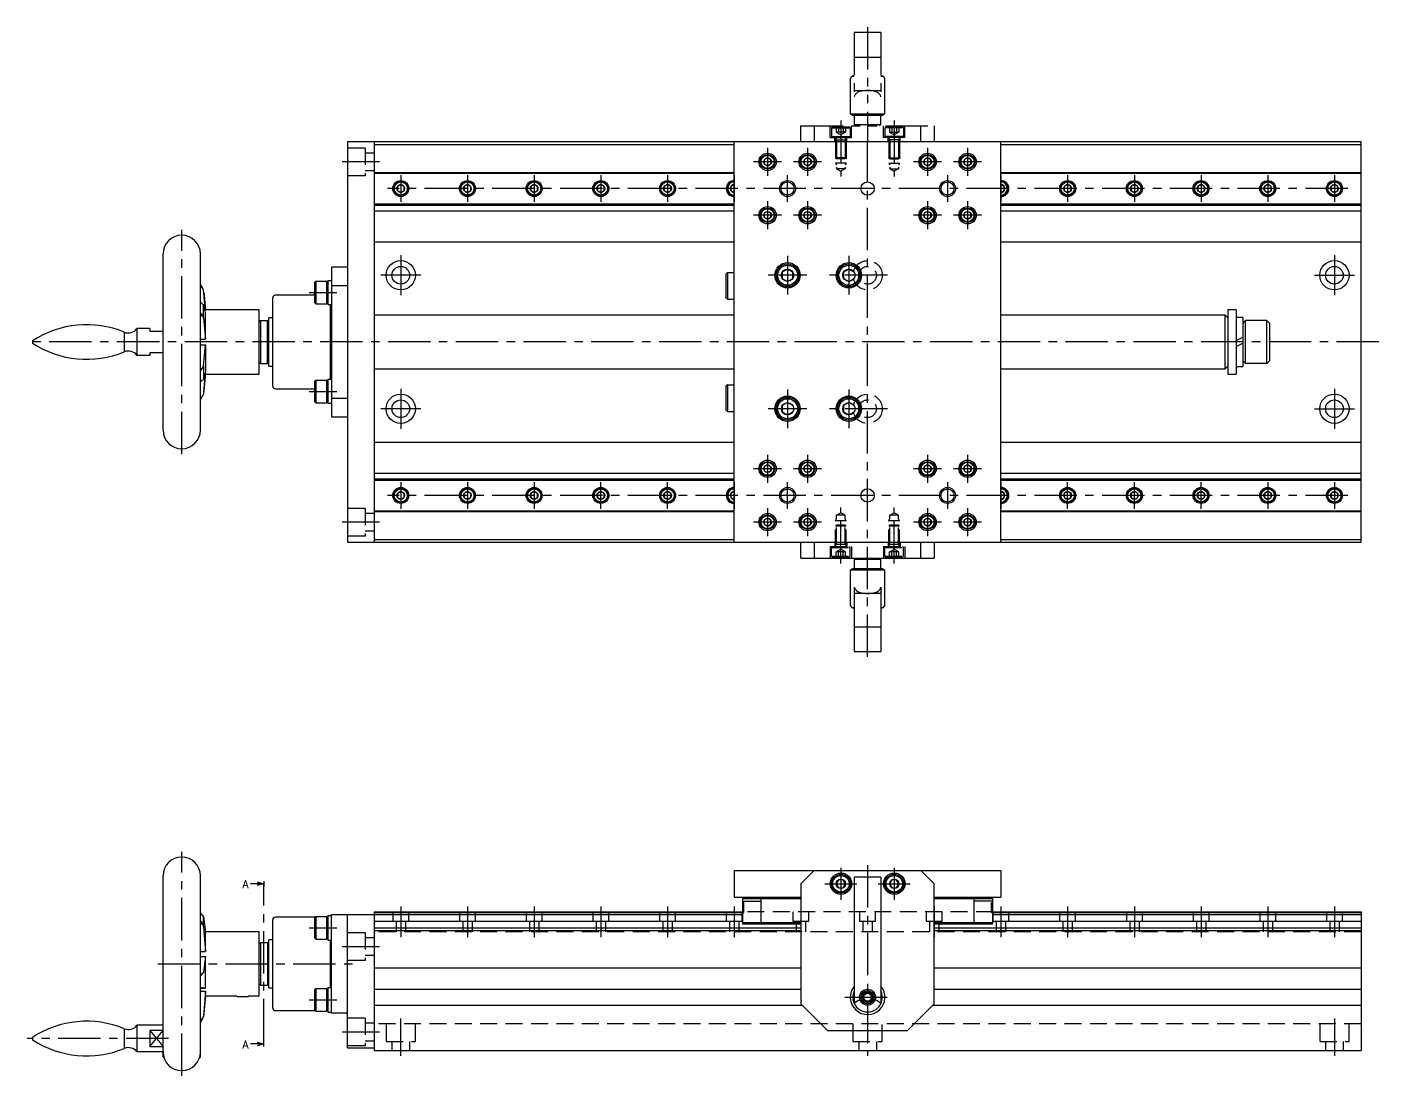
# Model space of a CAD drawing. Extents: x 0 to 799, y -11 to 401.
# Drawn here: x 292 to 799, y 8 to 401 of the extents above; entities that cross this region are included whole.
import ezdxf

# ---------------------------------------------------------------- set-up
doc = ezdxf.new("R2010")
doc.units = 0
doc.header["$LTSCALE"] = 0.5
for name, pattern in [('CENTER', [50.8, 31.75, -6.35, 6.35, -6.35]), ('DASHED', [19.05, 12.7, -6.35]), ('PHANTOM', [63.5, 31.75, -6.35, 6.35, -6.35, 6.35, -6.35])]:
    doc.linetypes.add(name, pattern=pattern)
doc.layers.get('0').update_dxf_attribs({"linetype": 'CONTINUOUS'})
for name, color, linetype in [('MSM_CENTER', 1, 'CENTER'), ('MSM_CONTINUOUS', 7, 'CONTINUOUS'), ('MSM_DASHED', 4, 'DASHED'), ('MSM_IMAGINARY', 6, 'PHANTOM'), ('MSM_NARROW', 5, 'CONTINUOUS'), ('MSM_PART_NUMBER', 7, 'CONTINUOUS')]:
    doc.layers.add(name, color=color, linetype=linetype)
doc.styles.get("Standard").update_dxf_attribs({"font": 'txt.shx', "height": 3, "bigfont": 'bigfont.shx'})

# ---------------------------------------------------------------- blocks, each defined once
blk = doc.blocks.new('_OPEN30')
at = {"color": 0, "linetype": 'BYBLOCK'}
for p, q in [((-1, 0.27), (0, 0)), ((0, 0), (-1, -0.27)), ((0, 0), (-1, 0))]:
    blk.add_line(p, q, dxfattribs=at)

msp = doc.modelspace()

# ---------------------------------------------------------------- linework, layer by layer
at = {"layer": 'MSM_CENTER'}
for p, q in [((596.95, 365.99), (596.95, 344.96)), ((616.95, 365.99), (616.95, 344.96)), ((569.45, 355.74), (569.45, 345.24)), ((584.45, 355.74), (584.45, 345.24)), ((606.95, 164.99), (606.95, 357.99)), ((629.45, 355.74), (629.45, 345.24)), ((644.45, 355.74), (644.45, 345.24)), ((423.95, 350.49), (409.95, 350.49)), ((574.7, 350.49), (564.2, 350.49)), ((589.7, 350.49), (579.2, 350.49)), ((634.7, 350.49), (624.2, 350.49)), ((649.7, 350.49), (639.2, 350.49)), ((431.95, 345.49), (431.95, 335.49)), ((456.95, 345.49), (456.95, 335.49)), ((481.95, 345.49), (481.95, 335.49)), ((506.95, 345.49), (506.95, 335.49)), ((531.95, 345.49), (531.95, 335.49)), ((556.95, 345.49), (556.95, 335.49)), ((576.95, 335.49), (576.95, 345.49)), ((636.95, 345.49), (636.95, 335.49)), ((656.95, 345.49), (656.95, 335.49)), ((681.95, 345.49), (681.95, 335.49)), ((706.95, 345.49), (706.95, 335.49)), ((731.95, 345.49), (731.95, 335.49)), ((756.95, 345.49), (756.95, 335.49)), ((781.95, 345.49), (781.95, 335.49)), ((786.95, 340.49), (426.95, 340.49)), ((569.45, 335.74), (569.45, 325.24)), ((584.45, 335.74), (584.45, 325.24)), ((629.45, 335.74), (629.45, 325.24)), ((644.45, 335.74), (644.45, 325.24)), ((574.7, 330.49), (564.2, 330.49)), ((589.7, 330.49), (579.2, 330.49)), ((634.7, 330.49), (624.2, 330.49)), ((649.7, 330.49), (639.2, 330.49)), ((349.85, 240.99), (349.85, 324.99)), ((431.95, 315.49), (431.95, 300.49)), ((576.95, 315.24), (576.95, 300.74)), ((599.95, 315.24), (599.95, 300.74)), ((781.95, 315.49), (781.95, 300.49)), ((439.45, 307.99), (424.45, 307.99)), ((584.2, 307.99), (569.7, 307.99)), ((614.45, 307.99), (592.7, 307.99)), ((774.45, 307.99), (789.45, 307.99)), ((397.65, 301.49), (407.95, 301.49)), ((798.65, 282.99), (291.85, 282.99)), ((397.65, 264.49), (407.95, 264.49)), ((431.95, 265.49), (431.95, 250.49)), ((576.95, 265.24), (576.95, 250.74)), ((599.95, 265.24), (599.95, 250.74)), ((781.95, 265.49), (781.95, 250.49)), ((439.45, 257.99), (424.45, 257.99)), ((584.2, 257.99), (569.7, 257.99)), ((614.45, 257.99), (592.7, 257.99)), ((774.45, 257.99), (789.45, 257.99)), ((569.45, 240.74), (569.45, 230.24)), ((584.45, 240.74), (584.45, 230.24)), ((629.45, 240.74), (629.45, 230.24)), ((644.45, 240.74), (644.45, 230.24)), ((574.7, 235.49), (564.2, 235.49)), ((589.7, 235.49), (579.2, 235.49)), ((634.7, 235.49), (624.2, 235.49)), ((649.7, 235.49), (639.2, 235.49)), ((431.95, 230.49), (431.95, 220.49)), ((456.95, 230.49), (456.95, 220.49)), ((481.95, 230.49), (481.95, 220.49)), ((506.95, 220.49), (506.95, 230.49)), ((531.95, 220.49), (531.95, 230.49)), ((556.95, 230.49), (556.95, 220.49)), ((576.95, 220.49), (576.95, 230.49)), ((636.95, 230.49), (636.95, 220.49)), ((656.95, 230.49), (656.95, 220.49)), ((681.95, 220.49), (681.95, 230.49)), ((706.95, 220.49), (706.95, 230.49)), ((731.95, 220.49), (731.95, 230.49)), ((756.95, 230.49), (756.95, 220.49)), ((781.95, 230.49), (781.95, 220.49)), ((786.95, 225.49), (426.95, 225.49)), ((569.45, 220.74), (569.45, 210.24)), ((584.45, 220.74), (584.45, 210.24)), ((596.95, 199.99), (596.95, 221.03)), ((616.95, 199.99), (616.95, 221.03)), ((629.45, 220.74), (629.45, 210.24)), ((644.45, 220.74), (644.45, 210.24)), ((423.95, 215.49), (409.95, 215.49)), ((574.7, 215.49), (564.2, 215.49)), ((589.7, 215.49), (579.2, 215.49)), ((634.7, 215.49), (624.2, 215.49)), ((649.7, 215.49), (639.2, 215.49)), ((349.85, 8), (349.85, 92)), ((606.95, 87), (606.95, 15.5)), ((596.95, 86), (596.95, 74)), ((616.95, 86), (616.95, 74)), ((380.65, 21), (380.65, 80)), ((590.95, 80), (602.95, 80)), ((610.95, 80), (622.95, 80)), ((431.95, 71.5), (431.95, 60)), ((456.95, 71.5), (456.95, 60)), ((481.95, 71.5), (481.95, 60)), ((506.95, 71.5), (506.95, 60)), ((531.95, 71.5), (531.95, 60)), ((556.95, 71.5), (556.95, 60)), ((581.95, 71.5), (581.95, 60)), ((631.95, 71.5), (631.95, 60)), ((656.95, 71.5), (656.95, 60)), ((681.95, 71.5), (681.95, 60)), ((706.95, 71.5), (706.95, 60)), ((731.95, 71.5), (731.95, 60)), ((756.95, 71.5), (756.95, 60)), ((781.95, 71.5), (781.95, 60)), ((397.65, 63.5), (407.95, 63.5)), ((409.95, 56.5), (423.95, 56.5)), ((340.85, 50), (413.95, 50)), ((397.65, 36.5), (407.95, 36.5)), ((598.45, 37.5), (615.45, 37.5)), ((431.95, 15.5), (431.95, 29.5)), ((781.95, 29.5), (781.95, 15.5)), ((344.85, 22), (291.85, 22)), ((409.95, 24.5), (423.95, 24.5))]:
    msp.add_line(p, q, dxfattribs=at)
at = {"layer": 'MSM_CONTINUOUS'}
for p, q in [((411.95, 357.99), (411.95, 207.99)), ((791.95, 357.99), (411.95, 357.99)), ((421.95, 357.99), (421.95, 207.99)), ((421.95, 356.99), (556.95, 356.99)), ((556.95, 207.99), (556.95, 357.99)), ((656.95, 207.99), (656.95, 357.99)), ((656.95, 356.99), (791.95, 356.99)), ((791.95, 207.99), (791.95, 357.99)), ((569.45, 351.94), (568.2, 351.21)), ((568.2, 351.21), (568.2, 349.77)), ((568.2, 349.77), (569.45, 349.05)), ((570.7, 351.21), (569.45, 351.94)), ((569.45, 349.05), (570.7, 349.77)), ((570.7, 349.77), (570.7, 351.21)), ((584.45, 351.94), (583.2, 351.21)), ((583.2, 351.21), (583.2, 349.77)), ((583.2, 349.77), (584.45, 349.05)), ((585.7, 351.21), (584.45, 351.94)), ((584.45, 349.05), (585.7, 349.77)), ((585.7, 349.77), (585.7, 351.21)), ((629.45, 351.94), (628.2, 351.21)), ((628.2, 351.21), (628.2, 349.77)), ((628.2, 349.77), (629.45, 349.05)), ((630.7, 351.21), (629.45, 351.94)), ((629.45, 349.05), (630.7, 349.77)), ((630.7, 349.77), (630.7, 351.21)), ((644.45, 351.94), (643.2, 351.21)), ((643.2, 351.21), (643.2, 349.77)), ((643.2, 349.77), (644.45, 349.05)), ((645.7, 351.21), (644.45, 351.94)), ((644.45, 349.05), (645.7, 349.77)), ((645.7, 349.77), (645.7, 351.21)), ((421.95, 346.49), (556.95, 346.49)), ((421.95, 346.19), (556.95, 346.19)), ((656.95, 346.49), (791.95, 346.49)), ((656.95, 346.19), (791.95, 346.19)), ((431.95, 341.94), (430.7, 341.21)), ((430.7, 341.21), (430.7, 339.77)), ((430.7, 339.77), (431.95, 339.05)), ((433.2, 341.21), (431.95, 341.94)), ((431.95, 339.05), (433.2, 339.77)), ((433.2, 339.77), (433.2, 341.21)), ((456.95, 341.94), (455.7, 341.21)), ((455.7, 341.21), (455.7, 339.77)), ((455.7, 339.77), (456.95, 339.05)), ((458.2, 341.21), (456.95, 341.94)), ((456.95, 339.05), (458.2, 339.77)), ((458.2, 339.77), (458.2, 341.21)), ((481.95, 341.94), (480.7, 341.21)), ((480.7, 341.21), (480.7, 339.77)), ((480.7, 339.77), (481.95, 339.05)), ((483.2, 341.21), (481.95, 341.94)), ((481.95, 339.05), (483.2, 339.77)), ((483.2, 339.77), (483.2, 341.21)), ((506.95, 341.94), (505.7, 341.21)), ((505.7, 341.21), (505.7, 339.77)), ((505.7, 339.77), (506.95, 339.05)), ((508.2, 341.21), (506.95, 341.94)), ((506.95, 339.05), (508.2, 339.77)), ((508.2, 339.77), (508.2, 341.21)), ((531.95, 341.94), (530.7, 341.21)), ((530.7, 341.21), (530.7, 339.77)), ((530.7, 339.77), (531.95, 339.05)), ((533.2, 341.21), (531.95, 341.94)), ((531.95, 339.05), (533.2, 339.77)), ((533.2, 339.77), (533.2, 341.21)), ((556.95, 341.94), (555.7, 341.21)), ((555.7, 341.21), (555.7, 339.77)), ((555.7, 339.77), (556.95, 339.05)), ((658.2, 341.21), (656.95, 341.94)), ((656.95, 339.05), (658.2, 339.77)), ((658.2, 339.77), (658.2, 341.21)), ((681.95, 341.94), (680.7, 341.21)), ((680.7, 341.21), (680.7, 339.77)), ((680.7, 339.77), (681.95, 339.05)), ((683.2, 341.21), (681.95, 341.94)), ((681.95, 339.05), (683.2, 339.77)), ((683.2, 339.77), (683.2, 341.21)), ((706.95, 341.94), (705.7, 341.21)), ((705.7, 341.21), (705.7, 339.77)), ((705.7, 339.77), (706.95, 339.05)), ((708.2, 341.21), (706.95, 341.94)), ((706.95, 339.05), (708.2, 339.77)), ((708.2, 339.77), (708.2, 341.21)), ((731.95, 341.94), (730.7, 341.21)), ((730.7, 341.21), (730.7, 339.77)), ((730.7, 339.77), (731.95, 339.05)), ((733.2, 341.21), (731.95, 341.94)), ((731.95, 339.05), (733.2, 339.77)), ((733.2, 339.77), (733.2, 341.21)), ((756.95, 341.94), (755.7, 341.21)), ((755.7, 341.21), (755.7, 339.77)), ((755.7, 339.77), (756.95, 339.05)), ((758.2, 341.21), (756.95, 341.94)), ((756.95, 339.05), (758.2, 339.77)), ((758.2, 339.77), (758.2, 341.21)), ((781.95, 341.94), (780.7, 341.21)), ((780.7, 341.21), (780.7, 339.77)), ((780.7, 339.77), (781.95, 339.05)), ((783.2, 341.21), (781.95, 341.94)), ((781.95, 339.05), (783.2, 339.77)), ((783.2, 339.77), (783.2, 341.21)), ((421.95, 334.79), (556.95, 334.79)), ((421.95, 334.49), (556.95, 334.49)), ((656.95, 334.79), (791.95, 334.79)), ((656.95, 334.49), (791.95, 334.49)), ((421.95, 334.23), (556.95, 334.23)), ((421.95, 332.11), (556.95, 332.11)), ((569.45, 331.94), (568.2, 331.21)), ((568.2, 331.21), (568.2, 329.77)), ((568.2, 329.77), (569.45, 329.05)), ((570.7, 331.21), (569.45, 331.94)), ((569.45, 329.05), (570.7, 329.77)), ((570.7, 329.77), (570.7, 331.21)), ((584.45, 331.94), (583.2, 331.21)), ((583.2, 331.21), (583.2, 329.77)), ((583.2, 329.77), (584.45, 329.05)), ((585.7, 331.21), (584.45, 331.94)), ((584.45, 329.05), (585.7, 329.77)), ((585.7, 329.77), (585.7, 331.21)), ((629.45, 331.94), (628.2, 331.21)), ((628.2, 331.21), (628.2, 329.77)), ((628.2, 329.77), (629.45, 329.05)), ((630.7, 331.21), (629.45, 331.94)), ((629.45, 329.05), (630.7, 329.77)), ((630.7, 329.77), (630.7, 331.21)), ((644.45, 331.94), (643.2, 331.21)), ((643.2, 331.21), (643.2, 329.77)), ((643.2, 329.77), (644.45, 329.05)), ((645.7, 331.21), (644.45, 331.94)), ((644.45, 329.05), (645.7, 329.77)), ((645.7, 329.77), (645.7, 331.21)), ((656.95, 334.23), (791.95, 334.23)), ((656.95, 332.11), (791.95, 332.11)), ((421.95, 320.49), (556.95, 320.49)), ((656.95, 320.49), (791.95, 320.49)), ((342.85, 249.99), (342.85, 315.99)), ((356.85, 249.99), (356.85, 315.99)), ((411.95, 310.99), (405.95, 310.99)), ((405.95, 310.99), (405.95, 254.99)), ((576.95, 310.3), (574.95, 309.15)), ((578.95, 309.15), (576.95, 310.3)), ((599.95, 310.3), (597.95, 309.15)), ((601.95, 309.15), (599.95, 310.3)), ((356.85, 304.59), (357.54, 303.41)), ((400.15, 305.74), (399.65, 305.24)), ((399.65, 305.24), (399.65, 297.74)), ((400.15, 305.74), (400.15, 297.24)), ((400.15, 305.74), (404.15, 305.74)), ((404.15, 305.74), (404.65, 305.24)), ((404.15, 305.74), (404.15, 297.24)), ((404.65, 306.09), (405.95, 306.09)), ((404.65, 306.09), (404.65, 296.89)), ((554.45, 308.99), (553.85, 308.39)), ((553.85, 308.39), (553.85, 299.59)), ((554.45, 308.99), (554.45, 298.99)), ((554.45, 308.99), (556.95, 308.99)), ((574.95, 309.15), (574.95, 306.84)), ((574.95, 306.84), (576.95, 305.68)), ((576.95, 305.68), (578.95, 306.84)), ((578.95, 306.84), (578.95, 309.15)), ((597.95, 309.15), (597.95, 306.84)), ((597.95, 306.84), (599.95, 305.68)), ((599.95, 305.68), (601.95, 306.84)), ((356.85, 303.41), (357.54, 303.41)), ((358.03, 302.58), (357.54, 303.41)), ((358.72, 294.67), (358.03, 302.58)), ((358.11, 301.69), (358.72, 294.99)), ((383.95, 266.49), (383.95, 299.49)), ((399.65, 300.49), (384.95, 300.49)), ((411.95, 304.01), (405.95, 304.01)), ((554.45, 298.99), (553.85, 299.59)), ((356.85, 297.93), (357.54, 297.31)), ((357.54, 297.31), (358.03, 297)), ((358.72, 294.06), (358.03, 297)), ((358.03, 292.03), (358.03, 297)), ((358.57, 294.67), (358.72, 294.67)), ((378.85, 294.99), (358.72, 294.99)), ((358.72, 294.67), (358.72, 294.99)), ((358.72, 283.99), (358.72, 294.06)), ((378.85, 270.99), (378.85, 294.99)), ((400.15, 297.24), (399.65, 297.74)), ((400.15, 297.24), (404.15, 297.24)), ((404.15, 297.24), (404.65, 297.74)), ((405.95, 296.89), (404.65, 296.89)), ((405.55, 269.09), (405.55, 296.89)), ((554.45, 298.99), (556.95, 298.99)), ((745.15, 294.99), (741.95, 294.99)), ((741.95, 294.99), (741.95, 270.99)), ((745.15, 294.99), (745.15, 270.99)), ((356.85, 292.86), (357.54, 292.86)), ((357.13, 293.51), (357.54, 292.86)), ((357.54, 292.86), (358.03, 292.03)), ((358.03, 292.03), (358.72, 283.99)), ((379.35, 290.99), (378.85, 290.49)), ((379.35, 290.99), (381.95, 290.99)), ((379.35, 290.99), (379.35, 274.99)), ((381.95, 274.99), (381.95, 290.99)), ((381.95, 290.99), (382.45, 290.49)), ((383.95, 291.99), (382.45, 291.99)), ((382.45, 273.99), (382.45, 291.99)), ((556.95, 292.99), (421.95, 292.99)), ((740.95, 292.99), (656.95, 292.99)), ((741.95, 291.99), (740.95, 292.99)), ((740.95, 272.99), (740.95, 292.99)), ((747.65, 292.19), (745.15, 292.19)), ((747.65, 292.19), (747.65, 273.79)), ((748.65, 290.99), (747.65, 289.99)), ((756.65, 290.99), (748.65, 290.99)), ((748.65, 274.99), (748.65, 290.99)), ((756.65, 274.99), (756.65, 290.99)), ((756.65, 290.99), (757.65, 289.99)), ((757.65, 289.99), (757.65, 275.99)), ((328.32, 286.68), (328.32, 279.3)), ((333.06, 287.99), (333.06, 277.99)), ((337.85, 287.99), (333.06, 287.99)), ((337.85, 287.99), (337.85, 286.99)), ((337.85, 286.99), (342.85, 286.99)), ((356.85, 283.99), (358.72, 283.99)), ((745.15, 283.5), (747.65, 284.79)), ((293.85, 283.41), (293.85, 282.58)), ((342.85, 278.99), (337.85, 278.99)), ((337.85, 278.99), (337.85, 277.99)), ((356.85, 281.99), (358.72, 281.99)), ((358.03, 273.96), (358.72, 281.99)), ((358.72, 281.99), (358.72, 271.93)), ((745.15, 281.29), (747.65, 282.57)), ((337.85, 277.99), (333.06, 277.99)), ((357.54, 273.12), (358.03, 273.96)), ((358.03, 273.96), (358.03, 268.98)), ((379.35, 274.99), (378.85, 275.49)), ((379.35, 274.99), (381.95, 274.99)), ((381.95, 274.99), (382.45, 275.49)), ((382.45, 273.99), (383.95, 273.99)), ((740.95, 272.99), (741.95, 273.99)), ((745.15, 273.79), (747.65, 273.79)), ((748.65, 274.99), (747.65, 275.99)), ((756.65, 274.99), (748.65, 274.99)), ((756.65, 274.99), (757.65, 275.99)), ((356.85, 273.12), (357.54, 273.12)), ((356.85, 268.05), (357.54, 268.68)), ((357.13, 272.47), (357.54, 273.12)), ((357.54, 268.68), (358.03, 268.98)), ((358.72, 271.93), (358.03, 268.98)), ((358.72, 271.31), (358.03, 263.4)), ((358.11, 264.29), (358.72, 270.99)), ((358.57, 271.31), (358.72, 271.31)), ((358.72, 271.31), (358.72, 270.99)), ((358.72, 270.99), (378.85, 270.99)), ((400.15, 268.74), (399.65, 268.24)), ((400.15, 268.74), (400.15, 260.24)), ((400.15, 268.74), (404.15, 268.74)), ((404.15, 268.74), (404.65, 268.24)), ((404.15, 268.74), (404.15, 260.24)), ((404.65, 269.09), (405.95, 269.09)), ((404.65, 269.09), (404.65, 259.89)), ((421.95, 272.99), (556.95, 272.99)), ((656.95, 272.99), (740.95, 272.99)), ((741.95, 270.99), (745.15, 270.99)), ((384.95, 265.49), (399.65, 265.49)), ((399.65, 268.24), (399.65, 260.74)), ((554.45, 266.99), (553.85, 266.39)), ((553.85, 266.39), (553.85, 257.59)), ((554.45, 266.99), (554.45, 256.99)), ((554.45, 266.99), (556.95, 266.99)), ((356.85, 261.39), (357.54, 262.58)), ((356.85, 262.58), (357.54, 262.58)), ((358.03, 263.4), (357.54, 262.58)), ((400.15, 260.24), (399.65, 260.74)), ((400.15, 260.24), (404.15, 260.24)), ((404.15, 260.24), (404.65, 260.74)), ((405.95, 259.89), (404.65, 259.89)), ((405.95, 261.97), (411.95, 261.97)), ((576.95, 260.3), (574.95, 259.15)), ((574.95, 259.15), (574.95, 256.84)), ((578.95, 259.15), (576.95, 260.3)), ((599.95, 260.3), (597.95, 259.15)), ((597.95, 259.15), (597.95, 256.84)), ((601.95, 259.15), (599.95, 260.3)), ((405.95, 254.99), (411.95, 254.99)), ((554.45, 256.99), (553.85, 257.59)), ((554.45, 256.99), (556.95, 256.99)), ((574.95, 256.84), (576.95, 255.68)), ((576.95, 255.68), (578.95, 256.84)), ((597.95, 256.84), (599.95, 255.68)), ((599.95, 255.68), (601.95, 256.84)), ((421.95, 245.49), (556.95, 245.49)), ((656.95, 245.49), (791.95, 245.49)), ((421.95, 233.87), (556.95, 233.87)), ((569.45, 236.94), (568.2, 236.21)), ((568.2, 236.21), (568.2, 234.77)), ((568.2, 234.77), (569.45, 234.05)), ((570.7, 236.21), (569.45, 236.94)), ((569.45, 234.05), (570.7, 234.77)), ((570.7, 234.77), (570.7, 236.21)), ((584.45, 236.94), (583.2, 236.21)), ((583.2, 236.21), (583.2, 234.77)), ((583.2, 234.77), (584.45, 234.05)), ((585.7, 236.21), (584.45, 236.94)), ((584.45, 234.05), (585.7, 234.77)), ((585.7, 234.77), (585.7, 236.21)), ((629.45, 236.94), (628.2, 236.21)), ((628.2, 236.21), (628.2, 234.77)), ((628.2, 234.77), (629.45, 234.05)), ((630.7, 236.21), (629.45, 236.94)), ((629.45, 234.05), (630.7, 234.77)), ((630.7, 234.77), (630.7, 236.21)), ((644.45, 236.94), (643.2, 236.21)), ((643.2, 236.21), (643.2, 234.77)), ((643.2, 234.77), (644.45, 234.05)), ((645.7, 236.21), (644.45, 236.94)), ((644.45, 234.05), (645.7, 234.77)), ((645.7, 234.77), (645.7, 236.21)), ((656.95, 233.87), (791.95, 233.87)), ((421.95, 231.75), (556.95, 231.75)), ((421.95, 231.49), (556.95, 231.49)), ((421.95, 231.19), (556.95, 231.19)), ((656.95, 231.75), (791.95, 231.75)), ((656.95, 231.49), (791.95, 231.49)), ((656.95, 231.19), (791.95, 231.19)), ((431.95, 226.94), (430.7, 226.21)), ((430.7, 226.21), (430.7, 224.77)), ((430.7, 224.77), (431.95, 224.05)), ((433.2, 226.21), (431.95, 226.94)), ((431.95, 224.05), (433.2, 224.77)), ((433.2, 224.77), (433.2, 226.21)), ((456.95, 226.94), (455.7, 226.21)), ((455.7, 226.21), (455.7, 224.77)), ((455.7, 224.77), (456.95, 224.05)), ((458.2, 226.21), (456.95, 226.94)), ((456.95, 224.05), (458.2, 224.77)), ((458.2, 224.77), (458.2, 226.21)), ((481.95, 226.94), (480.7, 226.21)), ((480.7, 226.21), (480.7, 224.77)), ((480.7, 224.77), (481.95, 224.05)), ((483.2, 226.21), (481.95, 226.94)), ((481.95, 224.05), (483.2, 224.77)), ((483.2, 224.77), (483.2, 226.21)), ((506.95, 226.94), (505.7, 226.21)), ((505.7, 226.21), (505.7, 224.77)), ((505.7, 224.77), (506.95, 224.05)), ((508.2, 226.21), (506.95, 226.94)), ((506.95, 224.05), (508.2, 224.77)), ((508.2, 224.77), (508.2, 226.21)), ((531.95, 226.94), (530.7, 226.21)), ((530.7, 226.21), (530.7, 224.77)), ((530.7, 224.77), (531.95, 224.05)), ((533.2, 226.21), (531.95, 226.94)), ((531.95, 224.05), (533.2, 224.77)), ((533.2, 224.77), (533.2, 226.21)), ((556.95, 226.94), (555.7, 226.21)), ((555.7, 226.21), (555.7, 224.77)), ((555.7, 224.77), (556.95, 224.05)), ((658.2, 226.21), (656.95, 226.94)), ((656.95, 224.05), (658.2, 224.77)), ((658.2, 224.77), (658.2, 226.21)), ((681.95, 226.94), (680.7, 226.21)), ((680.7, 226.21), (680.7, 224.77)), ((680.7, 224.77), (681.95, 224.05)), ((683.2, 226.21), (681.95, 226.94)), ((681.95, 224.05), (683.2, 224.77)), ((683.2, 224.77), (683.2, 226.21)), ((706.95, 226.94), (705.7, 226.21)), ((705.7, 226.21), (705.7, 224.77)), ((705.7, 224.77), (706.95, 224.05)), ((708.2, 226.21), (706.95, 226.94)), ((706.95, 224.05), (708.2, 224.77)), ((708.2, 224.77), (708.2, 226.21)), ((731.95, 226.94), (730.7, 226.21)), ((730.7, 226.21), (730.7, 224.77)), ((730.7, 224.77), (731.95, 224.05)), ((733.2, 226.21), (731.95, 226.94)), ((731.95, 224.05), (733.2, 224.77)), ((733.2, 224.77), (733.2, 226.21)), ((756.95, 226.94), (755.7, 226.21)), ((755.7, 226.21), (755.7, 224.77)), ((755.7, 224.77), (756.95, 224.05)), ((758.2, 226.21), (756.95, 226.94)), ((756.95, 224.05), (758.2, 224.77)), ((758.2, 224.77), (758.2, 226.21)), ((781.95, 226.94), (780.7, 226.21)), ((780.7, 226.21), (780.7, 224.77)), ((780.7, 224.77), (781.95, 224.05)), ((783.2, 226.21), (781.95, 226.94)), ((781.95, 224.05), (783.2, 224.77)), ((783.2, 224.77), (783.2, 226.21)), ((421.95, 219.79), (556.95, 219.79)), ((421.95, 219.49), (556.95, 219.49)), ((656.95, 219.79), (791.95, 219.79)), ((656.95, 219.49), (791.95, 219.49)), ((569.45, 216.94), (568.2, 216.21)), ((568.2, 216.21), (568.2, 214.77)), ((568.2, 214.77), (569.45, 214.05)), ((570.7, 216.21), (569.45, 216.94)), ((569.45, 214.05), (570.7, 214.77)), ((570.7, 214.77), (570.7, 216.21)), ((584.45, 216.94), (583.2, 216.21)), ((583.2, 216.21), (583.2, 214.77)), ((583.2, 214.77), (584.45, 214.05)), ((585.7, 216.21), (584.45, 216.94)), ((584.45, 214.05), (585.7, 214.77)), ((585.7, 214.77), (585.7, 216.21)), ((629.45, 216.94), (628.2, 216.21)), ((628.2, 216.21), (628.2, 214.77)), ((628.2, 214.77), (629.45, 214.05)), ((630.7, 216.21), (629.45, 216.94)), ((629.45, 214.05), (630.7, 214.77)), ((630.7, 214.77), (630.7, 216.21)), ((644.45, 216.94), (643.2, 216.21)), ((643.2, 216.21), (643.2, 214.77)), ((643.2, 214.77), (644.45, 214.05)), ((645.7, 216.21), (644.45, 216.94)), ((644.45, 214.05), (645.7, 214.77)), ((645.7, 214.77), (645.7, 216.21)), ((411.95, 207.99), (791.95, 207.99)), ((421.95, 208.99), (556.95, 208.99)), ((581.95, 201.99), (581.95, 207.99)), ((586.95, 207.99), (586.95, 201.99)), ((626.95, 201.99), (626.95, 207.99)), ((631.95, 207.99), (631.95, 201.99)), ((656.95, 208.99), (791.95, 208.99)), ((581.95, 201.99), (631.95, 201.99)), ((601.32, 197.99), (600.45, 197.49)), ((612.59, 197.99), (601.32, 197.99)), ((602.45, 201.99), (601.95, 201.49)), ((601.95, 201.49), (601.95, 197.99)), ((611.95, 201.49), (601.95, 201.49)), ((611.95, 201.49), (611.45, 201.99)), ((611.95, 197.99), (611.95, 201.49)), ((613.45, 197.49), (612.59, 197.99)), ((600.45, 197.49), (600.45, 184.63)), ((613.45, 197.49), (600.45, 197.49)), ((613.45, 184.63), (613.45, 197.49)), ((601.95, 191.14), (601.95, 166.99)), ((611.95, 188.78), (601.95, 188.78)), ((611.95, 191.14), (611.95, 166.99)), ((601.95, 183.37), (601.42, 183.37)), ((612.48, 183.37), (611.95, 183.37)), ((601.95, 176.21), (611.95, 176.21)), ((601.95, 166.99), (611.95, 166.99)), ((342.85, 15), (342.85, 83)), ((356.85, 15), (356.85, 83)), ((556.95, 85), (556.95, 75)), ((556.95, 85), (656.95, 85)), ((586.95, 85), (581.95, 80)), ((596.09, 81.5), (595.22, 80)), ((597.82, 81.5), (596.09, 81.5)), ((598.68, 80), (597.82, 81.5)), ((611.95, 82.5), (601.95, 82.5)), ((601.95, 82.5), (601.95, 35.14)), ((611.95, 82.5), (611.95, 35.14)), ((616.09, 81.5), (615.22, 80)), ((617.82, 81.5), (616.09, 81.5)), ((618.68, 80), (617.82, 81.5)), ((631.95, 80), (626.95, 85)), ((656.95, 85), (656.95, 75)), ((581.95, 80), (581.95, 35)), ((595.22, 80), (596.09, 78.5)), ((596.09, 78.5), (597.82, 78.5)), ((597.82, 78.5), (598.68, 80)), ((615.22, 80), (616.09, 78.5)), ((616.09, 78.5), (617.82, 78.5)), ((617.82, 78.5), (618.68, 80)), ((631.95, 35), (631.95, 80)), ((556.95, 75), (581.95, 75)), ((560, 74.5), (581.95, 74.5)), ((560, 74.5), (560, 65)), ((560, 73.5), (567, 73.5)), ((560.5, 72.8), (560, 72.8)), ((560.5, 72.5), (560, 72.5)), ((560.5, 69.2), (560.5, 72.8)), ((567, 65), (567, 75)), ((631.95, 75), (656.95, 75)), ((631.95, 74.5), (653.9, 74.5)), ((646.9, 65), (646.9, 75)), ((653.9, 73.5), (646.9, 73.5)), ((653.9, 72.8), (653.4, 72.8)), ((653.4, 69.2), (653.4, 72.8)), ((653.9, 72.5), (653.4, 72.5)), ((653.9, 65), (653.9, 74.5)), ((357.54, 68.26), (356.85, 69.21)), ((356.96, 66.08), (357.54, 65.03)), ((357.54, 68.26), (358.03, 67.67)), ((358.03, 67.67), (358.72, 61.96)), ((358.03, 64.05), (358.03, 67.67)), ((383.95, 33.5), (383.95, 66.5)), ((399.9, 67.5), (384.95, 67.5)), ((400.15, 67.75), (399.65, 67.25)), ((399.65, 67.25), (399.65, 59.75)), ((400.15, 67.75), (400.15, 59.25)), ((400.15, 67.75), (404.15, 67.75)), ((404.15, 67.75), (404.65, 67.25)), ((404.15, 67.75), (404.15, 59.25)), ((404.65, 68.1), (405.95, 68.1)), ((404.65, 68.1), (404.65, 58.9)), ((405.95, 68.5), (421.95, 68.5)), ((405.95, 31.5), (405.95, 68.5)), ((411.95, 18.5), (411.95, 68.5)), ((421.95, 69.5), (560.5, 69.5)), ((421.95, 69.5), (421.95, 17.5)), ((421.95, 69.2), (560, 69.2)), ((421.95, 68.55), (560, 68.55)), ((421.95, 65.95), (560, 65.95)), ((560, 69.2), (560.5, 69.2)), ((653.4, 69.5), (791.95, 69.5)), ((653.4, 69.2), (653.9, 69.2)), ((653.9, 69.2), (791.95, 69.2)), ((653.9, 68.55), (791.95, 68.55)), ((653.9, 65.95), (791.95, 65.95)), ((791.95, 69.5), (791.95, 17.5)), ((356.85, 65.03), (357.54, 65.03)), ((357.54, 65.03), (358.03, 64.05)), ((358.03, 64.05), (358.72, 54.65)), ((378.85, 62), (358.71, 62)), ((358.72, 54.65), (358.72, 61.96)), ((378.85, 38), (378.85, 62)), ((421.95, 63.5), (581.95, 63.5)), ((421.95, 62.49), (581.95, 62.49)), ((560, 65.5), (581.95, 65.5)), ((560, 65), (581.95, 65)), ((631.95, 65.5), (653.9, 65.5)), ((631.95, 65), (653.9, 65)), ((631.95, 63.5), (791.95, 63.5)), ((631.95, 62.49), (791.95, 62.49)), ((379.35, 58), (378.85, 57.5)), ((379.35, 58), (378.85, 57.5)), ((379.35, 58), (379.35, 42)), ((379.35, 58), (381.95, 58)), ((381.95, 58), (381.95, 42)), ((381.95, 58), (382.45, 57.5)), ((383.95, 59), (382.45, 59)), ((382.45, 41), (382.45, 59)), ((400.15, 59.25), (399.65, 59.75)), ((400.15, 59.25), (404.15, 59.25)), ((404.15, 59.25), (404.65, 59.75)), ((404.65, 58.9), (405.95, 58.9)), ((405.55, 41.1), (405.55, 58.9)), ((356.85, 54.65), (358.72, 54.65)), ((356.85, 52.74), (358.72, 52.74)), ((358.72, 52.74), (358.03, 46.87)), ((358.72, 40.91), (358.72, 52.74)), ((356.85, 46.25), (357.54, 46.25)), ((358.03, 46.87), (357.54, 46.25)), ((421.95, 48.5), (581.95, 48.5)), ((631.95, 48.5), (791.95, 48.5)), ((356.85, 40.91), (358.72, 40.91)), ((358.03, 41.02), (357.54, 41.03)), ((358.03, 41.02), (358.72, 40.91)), ((379.35, 42), (378.85, 42.5)), ((379.35, 42), (381.95, 42)), ((381.95, 42), (382.45, 42.5)), ((382.45, 41), (383.95, 41)), ((400.15, 40.75), (399.65, 40.25)), ((400.15, 40.75), (400.15, 32.25)), ((400.15, 40.75), (404.15, 40.75)), ((404.15, 40.75), (404.65, 40.25)), ((404.15, 40.75), (404.15, 32.25)), ((404.65, 41.1), (405.95, 41.1)), ((404.65, 41.1), (404.65, 31.9)), ((356.85, 39.74), (358.72, 39.74)), ((358.72, 39.74), (358.03, 30.4)), ((358.72, 38), (358.03, 30.16)), ((358.72, 38), (358.72, 39.74)), ((358.72, 38), (370.36, 38)), ((370.43, 38.01), (370.8, 37.8)), ((370.8, 37.8), (374.91, 37.8)), ((375.27, 38.01), (374.91, 37.8)), ((375.35, 38), (378.85, 38)), ((399.65, 40.25), (399.65, 32.75)), ((421.95, 40.5), (581.95, 40.5)), ((606.09, 39), (605.22, 37.5)), ((605.22, 37.5), (606.09, 36)), ((607.82, 39), (606.09, 39)), ((606.09, 36), (607.82, 36)), ((608.68, 37.5), (607.82, 39)), ((607.82, 36), (608.68, 37.5)), ((631.95, 40.5), (791.95, 40.5)), ((384.95, 32.5), (399.9, 32.5)), ((400.15, 32.25), (399.65, 32.75)), ((400.15, 32.25), (404.15, 32.25)), ((404.15, 32.25), (404.65, 32.75)), ((404.65, 31.9), (405.95, 31.9)), ((411.95, 31.5), (405.95, 31.5)), ((421.95, 34.5), (582.45, 34.5)), ((581.95, 35), (591.95, 25)), ((621.95, 25), (631.95, 35)), ((631.45, 34.5), (791.95, 34.5)), ((328.32, 25.69), (328.32, 18.31)), ((333.06, 27), (333.06, 17)), ((342.85, 27), (333.06, 27)), ((357.54, 29.42), (356.85, 28.11)), ((356.85, 29.42), (357.54, 29.42)), ((358.03, 30.4), (357.54, 29.42)), ((358.03, 30.16), (358.03, 30.4)), ((293.85, 22.41), (293.85, 21.59)), ((342.85, 25), (337.85, 25)), ((337.85, 25), (337.85, 19)), ((591.95, 25), (621.95, 25)), ((342.85, 17), (333.06, 17)), ((337.85, 19), (342.85, 19)), ((411.95, 18.5), (421.95, 18.5)), ((421.95, 17.5), (791.95, 17.5)), ((342.85, 15), (343.14, 15)), ((356.56, 15), (356.85, 15))]:
    msp.add_line(p, q, dxfattribs=at)
for centre, radius in [((569.45, 350.49), 3.25), ((569.45, 350.49), 2.75), ((569.45, 350.49), 2.45), ((569.45, 350.49), 1.44), ((584.45, 350.49), 3.25), ((584.45, 350.49), 2.75), ((584.45, 350.49), 2.45), ((584.45, 350.49), 1.44), ((629.45, 350.49), 3.25), ((629.45, 350.49), 2.75), ((629.45, 350.49), 2.45), ((629.45, 350.49), 1.44), ((644.45, 350.49), 3.25), ((644.45, 350.49), 2.75), ((644.45, 350.49), 2.45), ((644.45, 350.49), 1.44), ((431.95, 340.49), 3), ((431.95, 340.49), 2.75), ((431.95, 340.49), 2.45), ((431.95, 340.49), 1.44), ((456.95, 340.49), 3), ((456.95, 340.49), 2.75), ((456.95, 340.49), 2.45), ((456.95, 340.49), 1.44), ((481.95, 340.49), 3), ((481.95, 340.49), 2.75), ((481.95, 340.49), 2.45), ((481.95, 340.49), 1.44), ((506.95, 340.49), 3), ((506.95, 340.49), 2.75), ((506.95, 340.49), 2.45), ((506.95, 340.49), 1.44), ((531.95, 340.49), 3), ((531.95, 340.49), 2.75), ((531.95, 340.49), 2.45), ((531.95, 340.49), 1.44), ((576.95, 340.49), 2.46), ((606.95, 340.49), 2.5), ((636.95, 340.49), 2.46), ((681.95, 340.49), 3), ((681.95, 340.49), 2.75), ((681.95, 340.49), 2.45), ((681.95, 340.49), 1.44), ((706.95, 340.49), 3), ((706.95, 340.49), 2.75), ((706.95, 340.49), 2.45), ((706.95, 340.49), 1.44), ((731.95, 340.49), 3), ((731.95, 340.49), 2.75), ((731.95, 340.49), 2.45), ((731.95, 340.49), 1.44), ((756.95, 340.49), 3), ((756.95, 340.49), 2.75), ((756.95, 340.49), 2.45), ((756.95, 340.49), 1.44), ((781.95, 340.49), 3), ((781.95, 340.49), 2.75), ((781.95, 340.49), 2.45), ((781.95, 340.49), 1.44), ((569.45, 330.49), 3.25), ((569.45, 330.49), 2.75), ((569.45, 330.49), 2.45), ((569.45, 330.49), 1.44), ((584.45, 330.49), 3.25), ((584.45, 330.49), 2.75), ((584.45, 330.49), 2.45), ((584.45, 330.49), 1.44), ((629.45, 330.49), 3.25), ((629.45, 330.49), 2.75), ((629.45, 330.49), 2.45), ((629.45, 330.49), 1.44), ((644.45, 330.49), 3.25), ((644.45, 330.49), 2.75), ((644.45, 330.49), 2.45), ((644.45, 330.49), 1.44), ((431.95, 307.99), 5.5), ((431.95, 307.99), 3.3), ((576.95, 307.99), 4.75), ((576.95, 307.99), 4.25), ((576.95, 307.99), 3.75), ((576.95, 307.99), 2.31), ((599.95, 307.99), 4.75), ((599.95, 307.99), 4.25), ((599.95, 307.99), 3.75), ((599.95, 307.99), 2.31), ((781.95, 307.99), 5.5), ((781.95, 307.99), 3.3), ((431.95, 257.99), 5.5), ((431.95, 257.99), 3.3), ((576.95, 257.99), 4.75), ((576.95, 257.99), 4.25), ((576.95, 257.99), 3.75), ((576.95, 257.99), 2.31), ((599.95, 257.99), 4.75), ((599.95, 257.99), 4.25), ((599.95, 257.99), 3.75), ((599.95, 257.99), 2.31), ((781.95, 257.99), 5.5), ((781.95, 257.99), 3.3), ((569.45, 235.49), 3.25), ((569.45, 235.49), 2.75), ((584.45, 235.49), 3.25), ((584.45, 235.49), 2.75), ((629.45, 235.49), 3.25), ((629.45, 235.49), 2.75), ((644.45, 235.49), 3.25), ((644.45, 235.49), 2.75), ((569.45, 235.49), 2.45), ((569.45, 235.49), 1.44), ((584.45, 235.49), 2.45), ((584.45, 235.49), 1.44), ((629.45, 235.49), 2.45), ((629.45, 235.49), 1.44), ((644.45, 235.49), 2.45), ((644.45, 235.49), 1.44), ((431.95, 225.49), 3), ((431.95, 225.49), 2.75), ((456.95, 225.49), 3), ((456.95, 225.49), 2.75), ((481.95, 225.49), 3), ((481.95, 225.49), 2.75), ((506.95, 225.49), 3), ((506.95, 225.49), 2.75), ((531.95, 225.49), 3), ((531.95, 225.49), 2.75), ((681.95, 225.49), 3), ((681.95, 225.49), 2.75), ((706.95, 225.49), 3), ((706.95, 225.49), 2.75), ((731.95, 225.49), 3), ((731.95, 225.49), 2.75), ((756.95, 225.49), 3), ((756.95, 225.49), 2.75), ((781.95, 225.49), 3), ((781.95, 225.49), 2.75), ((431.95, 225.49), 2.45), ((431.95, 225.49), 1.44), ((456.95, 225.49), 2.45), ((456.95, 225.49), 1.44), ((481.95, 225.49), 2.45), ((481.95, 225.49), 1.44), ((506.95, 225.49), 2.45), ((506.95, 225.49), 1.44), ((531.95, 225.49), 2.45), ((531.95, 225.49), 1.44), ((576.95, 225.49), 2.46), ((606.95, 225.49), 2.5), ((636.95, 225.49), 2.46), ((681.95, 225.49), 2.45), ((681.95, 225.49), 1.44), ((706.95, 225.49), 2.45), ((706.95, 225.49), 1.44), ((731.95, 225.49), 2.45), ((731.95, 225.49), 1.44), ((756.95, 225.49), 2.45), ((756.95, 225.49), 1.44), ((781.95, 225.49), 2.45), ((781.95, 225.49), 1.44), ((569.45, 215.49), 3.25), ((569.45, 215.49), 2.75), ((569.45, 215.49), 2.45), ((584.45, 215.49), 3.25), ((584.45, 215.49), 2.75), ((584.45, 215.49), 2.45), ((629.45, 215.49), 3.25), ((629.45, 215.49), 2.75), ((629.45, 215.49), 2.45), ((644.45, 215.49), 3.25), ((644.45, 215.49), 2.75), ((644.45, 215.49), 2.45), ((569.45, 215.49), 1.44), ((584.45, 215.49), 1.44), ((629.45, 215.49), 1.44), ((644.45, 215.49), 1.44), ((596.95, 80), 4), ((596.95, 80), 3.5), ((596.95, 80), 3.1), ((596.95, 80), 1.73), ((616.95, 80), 4), ((616.95, 80), 3.5), ((616.95, 80), 3.1), ((616.95, 80), 1.73), ((606.95, 37.5), 3), ((606.95, 37.5), 2.5), ((606.95, 37.5), 1.5)]:
    msp.add_circle(centre, radius, dxfattribs=at)
for centre, radius, start, end in [((556.95, 340.49), 3, 90, 270), ((556.95, 340.49), 2.75, 90, 270), ((556.95, 340.49), 2.45, 90, 270), ((556.95, 340.49), 1.44, 90, 270), ((656.95, 340.49), 3, 270, 90), ((656.95, 340.49), 2.75, 270, 90), ((656.95, 340.49), 2.45, 270, 90), ((656.95, 340.49), 1.44, 270, 90), ((349.85, 315.99), 7, 0, 180), ((384.95, 299.49), 1, 90, 180), ((314.18, 252.49), 37, 67.5292, 123.3286), ((355.76, 292.54), 1.68, 35.2304, 49.538), ((329.85, 290.38), 4, 247.5292, 323.3617), ((314.18, 313.49), 37, 236.6714, 292.4708), ((329.85, 275.6), 4, 36.6383, 112.4708), ((355.76, 273.44), 1.68, 310.462, 324.7696), ((384.95, 266.49), 1, 180, 270), ((349.85, 249.99), 7, 180, 0), ((556.95, 225.49), 3, 90, 270), ((556.95, 225.49), 2.75, 90, 270), ((656.95, 225.49), 3, 270, 90), ((656.95, 225.49), 2.75, 270, 90), ((556.95, 225.49), 2.45, 90, 270), ((556.95, 225.49), 1.44, 90, 270), ((656.95, 225.49), 2.45, 270, 90), ((656.95, 225.49), 1.44, 270, 90), ((569.45, 215.49), 1.28, 60, 120), ((604.74, 191.93), 2.9, 195.9752, 257.0752), ((606.62, 198.79), 10.01, 255.3277, 271.8838), ((607.28, 198.79), 10.01, 268.1162, 284.6723), ((609.17, 191.93), 2.9, 282.9248, 344.0248), ((601.75, 184.63), 1.3, 180, 255.4299), ((606.95, 204.64), 21.97, 255.4299, 256.8456), ((606.95, 204.64), 21.97, 283.1544, 284.5701), ((612.15, 184.63), 1.3, 284.5701, 0), ((349.85, 83), 7, 0, 180), ((355.3, 64.98), 1.99, 33.4499, 38.8816), ((384.95, 66.5), 1, 90, 180), ((355.28, 48.02), 2.87, 303.1964, 322.0119), ((357.52, 39.71), 1.32, 89.1756, 120.4726), ((606.95, 37.5), 6.5, 140.2849, 39.7151), ((606.95, 37.5), 5.53, 154.7754, 25.2246), ((606.81, 29.89), 7.15, 112.1156, 132.7693), ((607.09, 29.89), 7.15, 47.2307, 67.8844), ((384.95, 33.5), 1, 180, 270), ((314.18, -8.5), 37, 67.5292, 123.3286), ((329.85, 29.39), 4, 247.5292, 323.3617), ((181.21, 123.62), 200, 331.4254, 332.1391), ((314.18, 52.5), 37, 236.6714, 292.4708), ((329.85, 14.61), 4, 36.6383, 112.4708), ((349.85, 17), 7, 180, 0)]:
    msp.add_arc(centre, radius, start, end, dxfattribs=at)
at = {"layer": 'MSM_DASHED'}
for p, q in [((411.95, 355.74), (418.55, 355.74)), ((418.55, 355.74), (418.55, 345.24)), ((594.95, 357.99), (594.95, 349.99)), ((595.33, 357.99), (595.33, 347.89)), ((598.57, 357.99), (598.57, 347.89)), ((598.95, 357.99), (598.95, 349.99)), ((614.95, 357.99), (614.95, 349.99)), ((615.33, 357.99), (615.33, 347.89)), ((618.57, 357.99), (618.57, 347.89)), ((618.95, 357.99), (618.95, 349.99)), ((421.95, 353.79), (418.55, 353.79)), ((598.95, 349.99), (594.95, 349.99)), ((594.95, 349.99), (595.33, 349.34)), ((598.95, 349.99), (598.57, 349.34)), ((614.95, 349.99), (618.95, 349.99)), ((614.95, 349.99), (615.33, 349.34)), ((618.95, 349.99), (618.57, 349.34)), ((418.55, 345.24), (411.95, 345.24)), ((418.55, 347.19), (421.95, 347.19)), ((598.57, 347.89), (595.33, 347.89)), ((595.33, 347.89), (596.95, 346.96)), ((598.57, 347.89), (596.95, 346.96)), ((615.33, 347.89), (618.57, 347.89)), ((615.33, 347.89), (616.95, 346.96)), ((618.57, 347.89), (616.95, 346.96)), ((411.95, 220.74), (418.55, 220.74)), ((418.55, 220.74), (418.55, 210.24)), ((421.95, 218.79), (418.55, 218.79)), ((595.33, 218.09), (596.95, 219.03)), ((595.33, 207.19), (595.33, 218.09)), ((598.57, 218.09), (595.33, 218.09)), ((598.57, 218.09), (596.95, 219.03)), ((598.57, 207.19), (598.57, 218.09)), ((615.33, 218.09), (616.95, 219.03)), ((615.33, 207.19), (615.33, 218.09)), ((618.57, 218.09), (615.33, 218.09)), ((618.57, 218.09), (616.95, 219.03)), ((618.57, 207.19), (618.57, 218.09)), ((594.95, 215.99), (595.33, 216.65)), ((594.95, 206.39), (594.95, 215.99)), ((598.95, 215.99), (594.95, 215.99)), ((595.33, 214.39), (594.95, 214.01)), ((598.95, 214.01), (594.95, 214.01)), ((598.57, 214.39), (595.33, 214.39)), ((598.95, 215.99), (598.57, 216.65)), ((598.95, 214.01), (598.57, 214.39)), ((598.95, 206.39), (598.95, 215.99)), ((614.95, 215.99), (615.33, 216.65)), ((614.95, 206.39), (614.95, 215.99)), ((618.95, 215.99), (614.95, 215.99)), ((615.33, 214.39), (614.95, 214.01)), ((618.95, 214.01), (614.95, 214.01)), ((618.57, 214.39), (615.33, 214.39)), ((618.95, 215.99), (618.57, 216.65)), ((618.95, 214.01), (618.57, 214.39)), ((618.95, 206.39), (618.95, 215.99)), ((418.55, 210.24), (411.95, 210.24)), ((418.55, 212.19), (421.95, 212.19)), ((594.7, 207.99), (594.7, 206.39)), ((599.2, 207.99), (599.2, 206.39)), ((614.7, 207.99), (614.7, 206.39)), ((619.2, 207.99), (619.2, 206.39)), ((592.95, 206.39), (600.95, 206.39)), ((592.95, 206.39), (592.95, 201.99)), ((593.85, 206.39), (593.45, 205.99)), ((593.45, 205.99), (600.45, 205.99)), ((593.45, 202.79), (593.45, 205.99)), ((593.45, 202.79), (600.45, 202.79)), ((593.85, 202.39), (593.45, 202.79)), ((594.92, 206.49), (595.33, 207.19)), ((594.95, 207.19), (598.95, 207.19)), ((595.22, 204.39), (596.95, 205.39)), ((595.22, 202.39), (595.22, 204.39)), ((598.68, 204.39), (595.22, 204.39)), ((596.09, 202.39), (596.09, 204.39)), ((598.68, 204.39), (596.95, 205.39)), ((597.82, 202.39), (597.82, 204.39)), ((598.98, 206.49), (598.57, 207.19)), ((598.68, 202.39), (598.68, 204.39)), ((600.45, 205.99), (600.05, 206.39)), ((600.45, 202.79), (600.05, 202.39)), ((600.45, 202.79), (600.45, 205.99)), ((600.95, 206.39), (600.95, 201.99)), ((612.95, 206.39), (620.95, 206.39)), ((612.95, 206.39), (612.95, 201.99)), ((613.85, 206.39), (613.45, 205.99)), ((613.45, 205.99), (620.45, 205.99)), ((613.45, 202.79), (613.45, 205.99)), ((613.45, 202.79), (620.45, 202.79)), ((613.85, 202.39), (613.45, 202.79)), ((614.92, 206.49), (615.33, 207.19)), ((614.95, 207.19), (618.95, 207.19)), ((615.22, 204.39), (616.95, 205.39)), ((615.22, 202.39), (615.22, 204.39)), ((618.68, 204.39), (615.22, 204.39)), ((616.09, 202.39), (616.09, 204.39)), ((618.68, 204.39), (616.95, 205.39)), ((617.82, 202.39), (617.82, 204.39)), ((618.98, 206.49), (618.57, 207.19)), ((618.68, 202.39), (618.68, 204.39)), ((620.45, 205.99), (620.05, 206.39)), ((620.45, 202.79), (620.05, 202.39)), ((620.45, 202.79), (620.45, 205.99)), ((620.95, 206.39), (620.95, 201.99)), ((593.85, 202.39), (600.05, 202.39)), ((613.85, 202.39), (620.05, 202.39)), ((428.95, 69.5), (428.95, 66)), ((428.95, 66), (434.95, 66)), ((430.2, 66), (430.2, 62)), ((433.7, 66), (433.7, 62)), ((434.95, 66), (434.95, 69.5)), ((453.95, 69.5), (453.95, 66)), ((453.95, 66), (459.95, 66)), ((455.2, 66), (455.2, 62)), ((458.7, 66), (458.7, 62)), ((459.95, 66), (459.95, 69.5)), ((478.95, 69.5), (478.95, 66)), ((478.95, 66), (484.95, 66)), ((480.2, 66), (480.2, 62)), ((483.7, 66), (483.7, 62)), ((484.95, 66), (484.95, 69.5)), ((503.95, 69.5), (503.95, 66)), ((503.95, 66), (509.95, 66)), ((505.2, 66), (505.2, 62)), ((508.7, 66), (508.7, 62)), ((509.95, 66), (509.95, 69.5)), ((528.95, 69.5), (528.95, 66)), ((528.95, 66), (534.95, 66)), ((530.2, 66), (530.2, 62)), ((533.7, 66), (533.7, 62)), ((534.95, 66), (534.95, 69.5)), ((553.95, 69.5), (553.95, 66)), ((553.95, 66), (559.95, 66)), ((555.2, 66), (555.2, 62)), ((558.7, 66), (558.7, 62)), ((559.95, 66), (559.95, 69.5)), ((653.95, 69.5), (560.5, 69.5)), ((578.95, 69.5), (578.95, 66)), ((578.95, 66), (584.95, 66)), ((580.2, 66), (580.2, 62)), ((583.7, 66), (583.7, 62)), ((584.95, 66), (584.95, 69.5)), ((603.95, 69.5), (603.95, 66)), ((603.95, 66), (609.95, 66)), ((605.2, 66), (605.2, 62)), ((608.7, 66), (608.7, 62)), ((609.95, 66), (609.95, 69.5)), ((628.95, 69.5), (628.95, 66)), ((628.95, 66), (634.95, 66)), ((630.2, 66), (630.2, 62)), ((633.7, 66), (633.7, 62)), ((634.95, 66), (634.95, 69.5)), ((653.95, 69.5), (653.95, 66)), ((653.95, 66), (659.95, 66)), ((655.2, 66), (655.2, 62)), ((658.7, 66), (658.7, 62)), ((659.95, 66), (659.95, 69.5)), ((678.95, 69.5), (678.95, 66)), ((678.95, 66), (684.95, 66)), ((680.2, 66), (680.2, 62)), ((683.7, 66), (683.7, 62)), ((684.95, 66), (684.95, 69.5)), ((703.95, 69.5), (703.95, 66)), ((703.95, 66), (709.95, 66)), ((705.2, 66), (705.2, 62)), ((708.7, 66), (708.7, 62)), ((709.95, 66), (709.95, 69.5)), ((728.95, 69.5), (728.95, 66)), ((728.95, 66), (734.95, 66)), ((730.2, 66), (730.2, 62)), ((733.7, 66), (733.7, 62)), ((734.95, 66), (734.95, 69.5)), ((753.95, 69.5), (753.95, 66)), ((753.95, 66), (759.95, 66)), ((755.2, 66), (755.2, 62)), ((758.7, 66), (758.7, 62)), ((759.95, 66), (759.95, 69.5)), ((778.95, 69.5), (778.95, 66)), ((778.95, 66), (784.95, 66)), ((780.2, 66), (780.2, 62)), ((783.7, 66), (783.7, 62)), ((784.95, 66), (784.95, 69.5)), ((411.95, 61.75), (418.55, 61.75)), ((418.55, 61.75), (418.55, 51.25)), ((791.95, 62), (421.95, 62)), ((421.95, 59.8), (418.55, 59.8)), ((418.55, 51.25), (411.95, 51.25)), ((418.55, 53.2), (421.95, 53.2)), ((411.95, 29.75), (418.55, 29.75)), ((418.55, 29.75), (418.55, 19.25)), ((421.95, 27.8), (418.55, 27.8)), ((791.95, 27.5), (421.95, 27.5)), ((426.45, 27.5), (426.45, 20.9)), ((437.45, 20.9), (437.45, 27.5)), ((601.45, 27.5), (601.45, 20.9)), ((612.45, 20.9), (612.45, 27.5)), ((776.45, 27.5), (776.45, 20.9)), ((787.45, 20.9), (787.45, 27.5)), ((418.55, 21.2), (421.95, 21.2)), ((426.45, 20.9), (437.45, 20.9)), ((428.65, 20.9), (428.65, 17.5)), ((435.25, 20.9), (435.25, 17.5)), ((601.45, 20.9), (612.45, 20.9)), ((603.65, 20.9), (603.65, 17.5)), ((610.25, 20.9), (610.25, 17.5)), ((776.45, 20.9), (787.45, 20.9)), ((778.65, 20.9), (778.65, 17.5)), ((785.25, 20.9), (785.25, 17.5)), ((418.55, 19.25), (411.95, 19.25))]:
    msp.add_line(p, q, dxfattribs=at)
for centre, radius in [((606.95, 307.99), 5.5), ((606.95, 307.99), 3.3), ((606.95, 257.99), 5.5), ((606.95, 257.99), 3.3)]:
    msp.add_circle(centre, radius, dxfattribs=at)
for centre, start, end in [((594.75, 206.59), 270, 0), ((599.15, 206.59), 180, 270), ((614.75, 206.59), 270, 0), ((619.15, 206.59), 180, 270)]:
    msp.add_arc(centre, 0.2, start, end, dxfattribs=at)
at = {"layer": 'MSM_IMAGINARY'}
for p, q in [((606.95, 400.99), (606.95, 357.99)), ((611.95, 398.99), (601.95, 398.99)), ((601.95, 398.99), (601.95, 374.85)), ((611.95, 398.99), (611.95, 374.85)), ((601.95, 389.77), (611.95, 389.77)), ((600.45, 381.35), (600.45, 368.49)), ((601.42, 382.61), (601.95, 382.61)), ((611.95, 382.61), (612.48, 382.61)), ((613.45, 368.49), (613.45, 381.35)), ((601.95, 377.21), (611.95, 377.21)), ((600.45, 368.49), (601.32, 367.99)), ((600.45, 368.49), (613.45, 368.49)), ((601.32, 367.99), (612.59, 367.99)), ((601.95, 367.99), (601.95, 364.49)), ((611.95, 364.49), (611.95, 367.99)), ((612.59, 367.99), (613.45, 368.49)), ((581.95, 357.99), (581.95, 363.99)), ((581.95, 363.99), (631.95, 363.99)), ((586.95, 363.99), (586.95, 357.99)), ((592.95, 359.59), (592.95, 363.99)), ((593.85, 363.59), (593.45, 363.19)), ((593.45, 363.19), (600.45, 363.19)), ((593.45, 363.19), (593.45, 359.99)), ((593.85, 359.59), (593.45, 359.99)), ((593.45, 359.99), (600.45, 359.99)), ((593.85, 363.59), (600.05, 363.59)), ((595.22, 363.59), (595.22, 361.59)), ((595.22, 361.59), (596.95, 360.59)), ((598.68, 361.59), (595.22, 361.59)), ((596.08, 363.59), (596.08, 361.59)), ((598.68, 361.59), (596.95, 360.59)), ((597.82, 363.59), (597.82, 361.59)), ((598.68, 363.59), (598.68, 361.59)), ((600.45, 363.19), (600.05, 363.59)), ((600.45, 359.99), (600.05, 359.59)), ((600.45, 363.19), (600.45, 359.99)), ((600.95, 359.59), (600.95, 363.99)), ((601.95, 364.49), (602.45, 363.99)), ((601.95, 364.49), (611.95, 364.49)), ((611.45, 363.99), (611.95, 364.49)), ((612.95, 359.59), (612.95, 363.99)), ((613.45, 363.19), (613.85, 363.59)), ((620.45, 363.19), (613.45, 363.19)), ((613.45, 363.19), (613.45, 359.99)), ((620.45, 359.99), (613.45, 359.99)), ((613.45, 359.99), (613.85, 359.59)), ((620.05, 363.59), (613.85, 363.59)), ((615.22, 363.59), (615.22, 361.59)), ((615.22, 361.59), (616.95, 360.59)), ((615.22, 361.59), (618.68, 361.59)), ((616.09, 363.59), (616.09, 361.59)), ((618.68, 361.59), (616.95, 360.59)), ((617.82, 363.59), (617.82, 361.59)), ((618.68, 363.59), (618.68, 361.59)), ((620.05, 363.59), (620.45, 363.19)), ((620.05, 359.59), (620.45, 359.99)), ((620.45, 363.19), (620.45, 359.99)), ((620.95, 359.59), (620.95, 363.99)), ((626.95, 357.99), (626.95, 363.99)), ((631.95, 363.99), (631.95, 357.99)), ((592.95, 359.59), (600.95, 359.59)), ((594.7, 357.99), (594.7, 359.59)), ((594.92, 359.49), (595.33, 358.79)), ((594.95, 359.59), (594.95, 357.99)), ((594.95, 358.79), (598.95, 358.79)), ((595.33, 358.79), (595.33, 357.99)), ((598.98, 359.49), (598.57, 358.79)), ((598.57, 358.79), (598.57, 357.99)), ((598.95, 359.59), (598.95, 357.99)), ((599.2, 357.99), (599.2, 359.59)), ((620.95, 359.59), (612.95, 359.59)), ((614.7, 357.99), (614.7, 359.59)), ((614.93, 359.49), (615.33, 358.79)), ((614.95, 359.59), (614.95, 357.99)), ((618.95, 358.79), (614.95, 358.79)), ((615.33, 358.79), (615.33, 357.99)), ((618.98, 359.49), (618.57, 358.79)), ((618.57, 358.79), (618.57, 357.99)), ((618.95, 359.59), (618.95, 357.99)), ((619.2, 357.99), (619.2, 359.59)), ((598.95, 351.97), (594.95, 351.97)), ((595.33, 351.59), (594.95, 351.97)), ((598.57, 351.59), (595.33, 351.59)), ((598.95, 351.97), (598.57, 351.59)), ((614.95, 351.97), (618.95, 351.97)), ((614.95, 351.97), (615.33, 351.59)), ((615.33, 351.59), (618.57, 351.59)), ((618.57, 351.59), (618.95, 351.97))]:
    msp.add_line(p, q, dxfattribs=at)
for centre, radius, start, end in [((601.75, 381.35), 1.3, 104.5701, 180), ((606.95, 361.35), 21.97, 103.1544, 104.5701), ((606.95, 361.35), 21.97, 75.4299, 76.8456), ((612.15, 381.35), 1.3, 360, 75.4299), ((604.73, 374.05), 2.9, 102.9248, 164.0248), ((606.62, 367.19), 10.01, 88.1162, 104.6723), ((607.28, 367.19), 10.01, 75.3277, 91.8838), ((609.17, 374.05), 2.9, 15.9172, 77.0752), ((594.75, 359.39), 0.2, 0, 90), ((599.15, 359.39), 0.2, 90, 180), ((614.75, 359.39), 0.2, 0, 90), ((619.15, 359.39), 0.2, 90, 180)]:
    msp.add_arc(centre, radius, start, end, dxfattribs=at)
at = {"layer": 'MSM_NARROW'}
for p, q in [((337.85, 25), (342.85, 19)), ((337.85, 19), (342.85, 25))]:
    msp.add_line(p, q, dxfattribs=at)
for centre, radius in [((576.95, 340.49), 3), ((636.95, 340.49), 3), ((576.95, 225.49), 3), ((636.95, 225.49), 3), ((606.95, 37.5), 2)]:
    msp.add_circle(centre, radius, dxfattribs=at)
at = {"layer": 'MSM_PART_NUMBER'}
for p, q in [((380.65, 81), (380.65, 79)), ((380.65, 19), (380.65, 21))]:
    msp.add_line(p, q, dxfattribs=at)
for points in [[(378.15, 80), (375.65, 80)], [(378.15, 20), (375.65, 20)]]:
    msp.add_lwpolyline(points, dxfattribs=at)

# ---------------------------------------------------------------- block references
at = {"layer": 'MSM_PART_NUMBER', "xscale": 2.5, "yscale": 2.5, "zscale": 2.5}
for p in [(380.65, 80), (380.65, 20)]:
    msp.add_blockref('_OPEN30', p, dxfattribs=at)

# ---------------------------------------------------------------- texts
at = {"layer": 'MSM_PART_NUMBER'}
for p in [(372.56, 78.34), (372.56, 18.34)]:
    msp.add_text('A', height=3, dxfattribs=at).set_placement(p)

doc.saveas('drawing.dxf')
